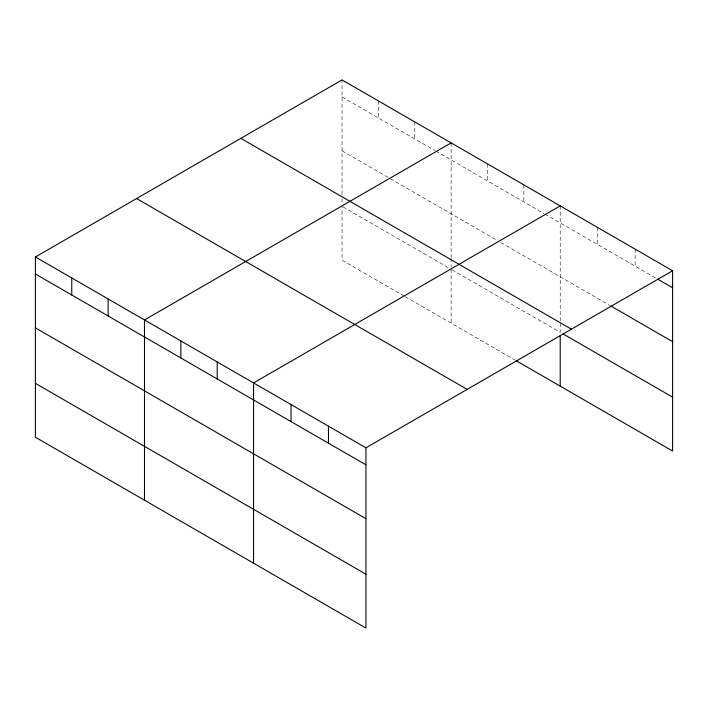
<?xml version="1.0" encoding="UTF-8"?>
<svg xmlns="http://www.w3.org/2000/svg" width="708" height="708" viewBox="0 0 708 708"><rect width="100%" height="100%" fill="white"/><g stroke="black" fill="none" stroke-linecap="round" stroke-linejoin="round"><path stroke-width="0.53" stroke-dasharray="3.54 2.66" d="M342.044 194.346L342.044 79.924M342.044 96.952L434.862 150.538M435.818 151.087L543.948 213.515M544.903 214.073L656.679 278.598M342.044 150.822L497.06 240.313M500.883 242.525L609.854 305.431M343.008 206.878L449.217 268.19M452.085 269.854L560.214 332.273L560.214 322.485M404.241 296.094L342.044 260.19L342.044 206.32M405.197 296.652L515.238 360.177M635.138 249.136L635.138 266.164M597.676 227.507L597.676 244.534M560.214 205.886L560.214 321.397M523.849 184.885L523.849 201.913M487.493 163.893L487.493 180.921M451.129 142.901L451.129 257.331M451.129 258.42L451.129 267.12M451.129 269.297L451.129 323.167M414.773 121.909L414.773 138.936M378.408 100.917L378.408 117.944M342.044 198.7L342.044 204.143"/><path stroke-width="1.06" d="M35.4 256.969L365.956 447.81L365.956 628.076L35.4 437.234L35.4 256.969L342.044 79.924L672.6 270.766L672.6 451.031L516.194 360.735M451.129 142.901L144.485 319.945L144.485 500.211M560.214 205.886L253.561 382.922L253.561 563.187M365.956 447.81L672.6 270.766M657.617 279.147L672.6 287.793M610.783 305.971L672.6 341.663M240.853 138.352L571.409 329.193M563.019 333.902L672.6 397.161M136.591 198.541L467.147 389.382M35.4 273.996L365.956 464.837M35.4 327.866L365.956 518.707M35.4 383.364L365.956 574.206M560.214 335.574L560.214 386.143M328.485 426.181L328.485 443.208M291.023 404.551L291.023 421.579M217.206 361.93L217.206 378.957M180.841 340.937L180.841 357.965M108.12 298.953L108.12 315.98M71.765 277.961L71.765 294.988"/></g></svg>
